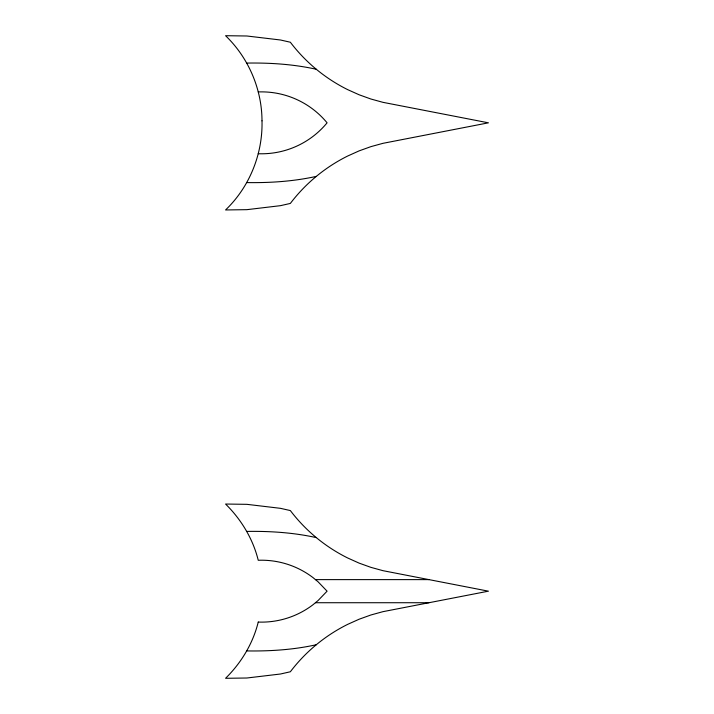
<?xml version="1.0" encoding="UTF-8"?>
<svg xmlns="http://www.w3.org/2000/svg" width="714" height="714" viewBox="0 0 714 714"><rect width="100%" height="100%" fill="white"/><g stroke="black" fill="none" stroke-linecap="round" stroke-linejoin="round"><path stroke-width="1.07" d="M316.284 176.394C293.472 181.436 269.99 182.954 246.66 182.579M316.284 644.742C293.472 649.785 269.99 651.302 246.66 650.918M246.66 63.082C269.99 62.698 293.472 64.215 316.284 69.258M246.66 531.421C269.99 531.046 293.472 532.564 316.284 537.606M315.436 579.616L428.971 579.616M315.436 602.723L428.971 602.723M258.245 91.936A84.939 84.939 0 0 1 327.083 122.826A84.939 84.939 0 0 1 258.245 153.724M262.002 120.836C262.841 153.947 249.552 187.014 225.562 209.961L246.901 209.666L280.477 205.668L290.348 203.428A163.033 163.033 0 0 1 347.709 156.009L359.115 150.877L370.887 146.647L382.954 143.327L488.438 122.826L382.954 102.334L370.887 99.014L359.115 94.775L347.709 89.652A163.033 163.033 0 0 1 290.348 42.233L280.477 39.993L246.901 35.995L225.562 35.7C248.49 57.745 261.886 89.027 262.002 120.836M258.245 622.064C252.979 643.439 241.234 662.922 225.562 678.3L246.901 678.005L280.477 674.007L290.348 671.767A163.033 163.033 0 0 1 347.709 624.348L359.115 619.225L370.887 614.986L382.954 611.666L488.438 591.174L382.954 570.673L370.887 567.353L359.115 563.123L347.709 557.991A163.033 163.033 0 0 1 290.348 510.572L280.477 508.332L246.901 504.334L225.562 504.039C241.234 519.426 252.979 538.909 258.245 560.276A84.939 84.939 0 0 1 313.044 577.635L318.06 581.785L327.083 591.174L318.06 600.554L313.044 604.704A84.939 84.939 0 0 1 258.245 622.064"/></g></svg>
